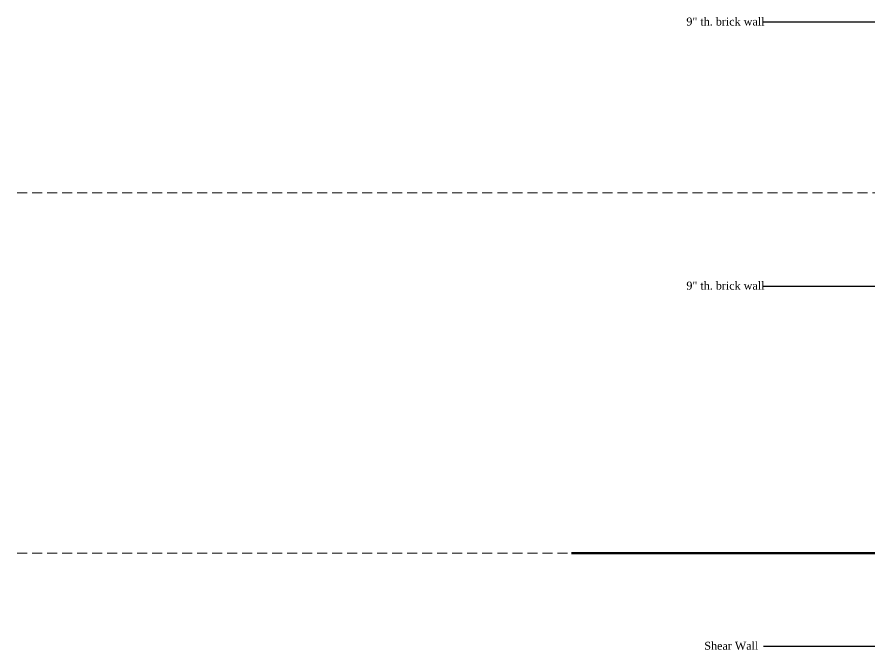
# Model space of a CAD drawing. Header units: inches. Extents: x 10755 to 33653, y -10992 to 10708.
# Drawn here: x 19072.8 to 19499, y 1604.1 to 1920.4 of the extents above; entities that cross this region are included whole.
import ezdxf

# ---------------------------------------------------------------- set-up
doc = ezdxf.new("R2010")
doc.units = ezdxf.units.IN
doc.header["$MEASUREMENT"] = 0
doc.linetypes.add('DASHED', pattern=[0.75, 0.5, -0.25])
for name, color, linetype, lineweight in [('arrow', 4, 'Continuous', 9), ('Border line inside', 222, 'Continuous', 50), ('hatch3', 43, 'Continuous', 5), ('text-1-4', 6, 'Continuous', 13)]:
    doc.layers.add(name, color=color, linetype=linetype, lineweight=lineweight)
doc.styles.add('arial', font='arial.ttf')
doc.styles.get("Standard").update_dxf_attribs({"font": 'arial.ttf'})
doc.dimstyles.new('1-4(p) arrow', dxfattribs={"dimtxt": 4, "dimasz": 4, "dimexe": 0, "dimexo": 0, "dimgap": 2, "dimtad": 1, "dimdec": 3, "dimzin": 0, "dimdsep": 46, "dimlunit": 4, "dimtxsty": 'arial', "dimblk": 'DOT', "dimcen": 0, "dimclrd": 4, "dimclre": 3, "dimclrt": 6, "dimadec": 0, "dimazin": 0, "dimtfac": 0.5, "dimtdec": 3, "dimtix": 1, "dimtofl": 0, "dimtmove": 0, "dimatfit": 3, "dimfxl": 0, "dimtolj": 1, "dimtzin": 0, "dimlwe": -1, "dimarcsym": 0})

# ---------------------------------------------------------------- blocks, each defined once
blk = doc.blocks.new('_Dot')
at = {"color": 0, "linetype": 'ByBlock', "lineweight": -2}
blk.add_line((-0.5, 0), (-1, 0), dxfattribs=at)
at = {"color": 0, "linetype": 'ByBlock', "const_width": 0.5}
blk.add_lwpolyline([(-0.25, 0, 1), (0.25, 0, 1)], format="xyb", close=True, dxfattribs=at)

msp = doc.modelspace()

# ---------------------------------------------------------------- linework, layer by layer
at = {"layer": 'Border line inside', "ltscale": 30}
msp.add_line((19349.793, 1652.522), (19510.265, 1652.522), dxfattribs=at)
at = {"layer": 'hatch3', "linetype": 'DASHED', "lineweight": 0, "ltscale": 10}
for p, q in [((19072.763, 1832.522), (19751.212, 1832.522)), ((19072.763, 1652.522), (20203.324, 1652.522))]:
    msp.add_line(p, q, dxfattribs=at)

# ---------------------------------------------------------------- texts
at = {"layer": 'text-1-4', "ltscale": 50, "char_height": 4, "width": 113.8795, "attachment_point": 1}
for s, insert in [('{\\fTimes New Roman|b0|i0|c0|p18;9" th. brick wall}', (19407.221, 1920.208, 0)), ('{\\fTimes New Roman|b0|i0|c0|p18;9" th. brick wall}', (19407.221, 1788.208, 0)), ('{\\fTimes New Roman|b0|i0|c0|p18;Shear Wall}', (19416.187, 1608.208, 0))]:
    msp.add_mtext(s, dxfattribs=dict(at, insert=insert))

# ---------------------------------------------------------------- leaders
at = {"layer": 'arrow'}
for points in [[(19515.148, 1917.835, 0), (19445.804, 1917.835, 0)], [(19515.148, 1785.835, 0), (19445.804, 1785.835, 0)], [(19515.148, 1605.835, 0), (19445.804, 1605.835, 0)]]:
    msp.add_leader(points, dimstyle='1-4(p) arrow', override={"dimtad": 0}, dxfattribs=at)

doc.saveas('drawing.dxf')
